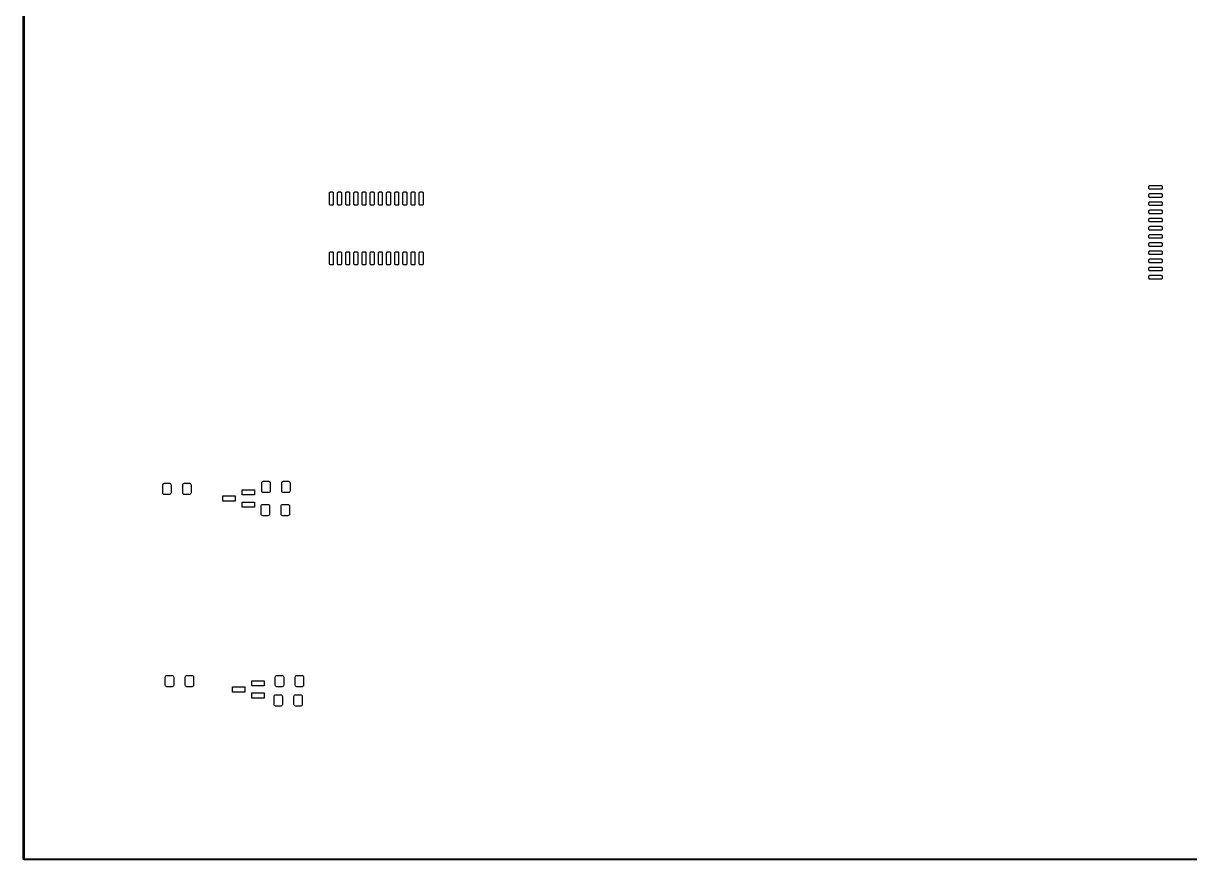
# Model space of a CAD drawing. Extents: x 119 to 479, y -311 to -51.
# Drawn here: x 118.9 to 300.2, y -311.1 to -181 of the extents above; entities that cross this region are included whole.
import ezdxf

# ---------------------------------------------------------------- set-up
doc = ezdxf.new("R2010")
doc.units = 0
doc.layers.add('BLACK', color=7, linetype='CONTINUOUS')

msp = doc.modelspace()

# ---------------------------------------------------------------- linework, layer by layer
at = {"layer": 'BLACK', "linetype": 'CONTINUOUS'}
for p, q in [((118.925, -311), (118.925, -51)), ((119.075, -51.075), (119.075, -310.925)), ((293.925, -206.365), (293.936, -206.308)), ((293.925, -206.665), (293.925, -206.365)), ((293.936, -206.722), (293.925, -206.665)), ((293.936, -206.308), (293.969, -206.259)), ((293.969, -206.259), (294.018, -206.226)), ((294.018, -206.226), (294.075, -206.215)), ((294.075, -206.215), (295.825, -206.215)), ((295.825, -206.215), (295.882, -206.226)), ((295.882, -206.226), (295.931, -206.259)), ((295.931, -206.259), (295.964, -206.308)), ((295.964, -206.308), (295.975, -206.365)), ((295.975, -206.665), (295.964, -206.722)), ((295.975, -206.365), (295.975, -206.665)), ((166.515, -207.375), (166.526, -207.318)), ((166.515, -209.125), (166.515, -207.375)), ((166.526, -207.318), (166.559, -207.269)), ((166.559, -207.269), (166.608, -207.236)), ((166.608, -207.236), (166.665, -207.225)), ((166.665, -207.225), (166.965, -207.225)), ((166.965, -207.225), (167.022, -207.236)), ((167.022, -207.236), (167.071, -207.269)), ((167.071, -207.269), (167.104, -207.318)), ((167.104, -207.318), (167.115, -207.375)), ((167.115, -207.375), (167.115, -209.125)), ((167.785, -207.375), (167.796, -207.318)), ((167.785, -209.125), (167.785, -207.375)), ((167.796, -207.318), (167.829, -207.269)), ((167.829, -207.269), (167.878, -207.236)), ((167.878, -207.236), (167.935, -207.225)), ((167.935, -207.225), (168.235, -207.225)), ((168.235, -207.225), (168.292, -207.236)), ((168.292, -207.236), (168.341, -207.269)), ((168.341, -207.269), (168.374, -207.318)), ((168.374, -207.318), (168.385, -207.375)), ((168.385, -207.375), (168.385, -209.125)), ((169.055, -207.375), (169.066, -207.318)), ((169.055, -209.125), (169.055, -207.375)), ((169.066, -207.318), (169.099, -207.269)), ((169.099, -207.269), (169.148, -207.236)), ((169.148, -207.236), (169.205, -207.225)), ((169.205, -207.225), (169.505, -207.225)), ((169.505, -207.225), (169.562, -207.236)), ((169.562, -207.236), (169.611, -207.269)), ((169.611, -207.269), (169.644, -207.318)), ((169.644, -207.318), (169.655, -207.375)), ((169.655, -207.375), (169.655, -209.125)), ((170.325, -207.375), (170.336, -207.318)), ((170.325, -209.125), (170.325, -207.375)), ((170.336, -207.318), (170.369, -207.269)), ((170.369, -207.269), (170.418, -207.236)), ((170.418, -207.236), (170.475, -207.225)), ((170.475, -207.225), (170.775, -207.225)), ((170.775, -207.225), (170.832, -207.236)), ((170.832, -207.236), (170.881, -207.269)), ((170.881, -207.269), (170.914, -207.318)), ((170.914, -207.318), (170.925, -207.375)), ((170.925, -207.375), (170.925, -209.125)), ((171.595, -207.375), (171.606, -207.318)), ((171.595, -209.125), (171.595, -207.375)), ((171.606, -207.318), (171.639, -207.269)), ((171.639, -207.269), (171.688, -207.236)), ((171.688, -207.236), (171.745, -207.225)), ((171.745, -207.225), (172.045, -207.225)), ((172.045, -207.225), (172.102, -207.236)), ((172.102, -207.236), (172.151, -207.269)), ((172.151, -207.269), (172.184, -207.318)), ((172.184, -207.318), (172.195, -207.375)), ((172.195, -207.375), (172.195, -209.125)), ((172.865, -207.375), (172.876, -207.318)), ((172.865, -209.125), (172.865, -207.375)), ((172.876, -207.318), (172.909, -207.269)), ((172.909, -207.269), (172.958, -207.236)), ((172.958, -207.236), (173.015, -207.225)), ((173.015, -207.225), (173.315, -207.225)), ((173.315, -207.225), (173.372, -207.236)), ((173.372, -207.236), (173.421, -207.269)), ((173.421, -207.269), (173.454, -207.318)), ((173.454, -207.318), (173.465, -207.375)), ((173.465, -207.375), (173.465, -209.125)), ((174.135, -207.375), (174.146, -207.318)), ((174.135, -209.125), (174.135, -207.375)), ((174.146, -207.318), (174.179, -207.269)), ((174.179, -207.269), (174.228, -207.236)), ((174.228, -207.236), (174.285, -207.225)), ((174.285, -207.225), (174.585, -207.225)), ((174.585, -207.225), (174.642, -207.236)), ((174.642, -207.236), (174.691, -207.269)), ((174.691, -207.269), (174.724, -207.318)), ((174.724, -207.318), (174.735, -207.375)), ((174.735, -207.375), (174.735, -209.125)), ((175.405, -207.375), (175.416, -207.318)), ((175.405, -209.125), (175.405, -207.375)), ((175.416, -207.318), (175.449, -207.269)), ((175.449, -207.269), (175.498, -207.236)), ((175.498, -207.236), (175.555, -207.225)), ((175.555, -207.225), (175.855, -207.225)), ((175.855, -207.225), (175.912, -207.236)), ((175.912, -207.236), (175.961, -207.269)), ((175.961, -207.269), (175.994, -207.318)), ((175.994, -207.318), (176.005, -207.375)), ((176.005, -207.375), (176.005, -209.125)), ((176.675, -207.375), (176.686, -207.318)), ((176.675, -209.125), (176.675, -207.375)), ((176.686, -207.318), (176.719, -207.269)), ((176.719, -207.269), (176.768, -207.236)), ((176.768, -207.236), (176.825, -207.225)), ((176.825, -207.225), (177.125, -207.225)), ((177.125, -207.225), (177.182, -207.236)), ((177.182, -207.236), (177.231, -207.269)), ((177.231, -207.269), (177.264, -207.318)), ((177.264, -207.318), (177.275, -207.375)), ((177.275, -207.375), (177.275, -209.125)), ((177.945, -207.375), (177.956, -207.318)), ((177.945, -209.125), (177.945, -207.375)), ((177.956, -207.318), (177.989, -207.269)), ((177.989, -207.269), (178.038, -207.236)), ((178.038, -207.236), (178.095, -207.225)), ((178.095, -207.225), (178.395, -207.225)), ((178.395, -207.225), (178.452, -207.236)), ((178.452, -207.236), (178.501, -207.269)), ((178.501, -207.269), (178.534, -207.318)), ((178.534, -207.318), (178.545, -207.375)), ((178.545, -207.375), (178.545, -209.125)), ((179.215, -207.375), (179.226, -207.318)), ((179.215, -209.125), (179.215, -207.375)), ((179.226, -207.318), (179.259, -207.269)), ((179.259, -207.269), (179.308, -207.236)), ((179.308, -207.236), (179.365, -207.225)), ((179.365, -207.225), (179.665, -207.225)), ((179.665, -207.225), (179.722, -207.236)), ((179.722, -207.236), (179.771, -207.269)), ((179.771, -207.269), (179.804, -207.318)), ((179.804, -207.318), (179.815, -207.375)), ((179.815, -207.375), (179.815, -209.125)), ((180.485, -207.375), (180.496, -207.318)), ((180.485, -209.125), (180.485, -207.375)), ((180.496, -207.318), (180.529, -207.269)), ((180.529, -207.269), (180.578, -207.236)), ((180.578, -207.236), (180.635, -207.225)), ((180.635, -207.225), (180.935, -207.225)), ((180.935, -207.225), (180.992, -207.236)), ((180.992, -207.236), (181.041, -207.269)), ((181.041, -207.269), (181.074, -207.318)), ((181.074, -207.318), (181.085, -207.375)), ((181.085, -207.375), (181.085, -209.125)), ((293.925, -207.635), (293.936, -207.578)), ((293.925, -207.935), (293.925, -207.635)), ((293.936, -207.992), (293.925, -207.935)), ((293.969, -206.771), (293.936, -206.722)), ((293.936, -207.578), (293.969, -207.529)), ((293.969, -208.041), (293.936, -207.992)), ((294.018, -206.804), (293.969, -206.771)), ((293.969, -207.529), (294.018, -207.496)), ((294.018, -208.074), (293.969, -208.041)), ((294.075, -206.815), (294.018, -206.804)), ((294.018, -207.496), (294.075, -207.485)), ((294.075, -208.085), (294.018, -208.074)), ((295.825, -206.815), (294.075, -206.815)), ((294.075, -207.485), (295.825, -207.485)), ((295.825, -208.085), (294.075, -208.085)), ((295.882, -206.804), (295.825, -206.815)), ((295.825, -207.485), (295.882, -207.496)), ((295.882, -208.074), (295.825, -208.085)), ((295.931, -206.771), (295.882, -206.804)), ((295.882, -207.496), (295.931, -207.529)), ((295.931, -208.041), (295.882, -208.074)), ((295.964, -206.722), (295.931, -206.771)), ((295.931, -207.529), (295.964, -207.578)), ((295.964, -207.992), (295.931, -208.041)), ((295.964, -207.578), (295.975, -207.635)), ((295.975, -207.935), (295.964, -207.992)), ((295.975, -207.635), (295.975, -207.935)), ((166.526, -209.182), (166.515, -209.125)), ((166.559, -209.231), (166.526, -209.182)), ((166.608, -209.264), (166.559, -209.231)), ((166.665, -209.275), (166.608, -209.264)), ((166.965, -209.275), (166.665, -209.275)), ((167.022, -209.264), (166.965, -209.275)), ((167.071, -209.231), (167.022, -209.264)), ((167.104, -209.182), (167.071, -209.231)), ((167.115, -209.125), (167.104, -209.182)), ((167.796, -209.182), (167.785, -209.125)), ((167.829, -209.231), (167.796, -209.182)), ((167.878, -209.264), (167.829, -209.231)), ((167.935, -209.275), (167.878, -209.264)), ((168.235, -209.275), (167.935, -209.275)), ((168.292, -209.264), (168.235, -209.275)), ((168.341, -209.231), (168.292, -209.264)), ((168.374, -209.182), (168.341, -209.231)), ((168.385, -209.125), (168.374, -209.182)), ((169.066, -209.182), (169.055, -209.125)), ((169.099, -209.231), (169.066, -209.182)), ((169.148, -209.264), (169.099, -209.231)), ((169.205, -209.275), (169.148, -209.264)), ((169.505, -209.275), (169.205, -209.275)), ((169.562, -209.264), (169.505, -209.275)), ((169.611, -209.231), (169.562, -209.264)), ((169.644, -209.182), (169.611, -209.231)), ((169.655, -209.125), (169.644, -209.182)), ((170.336, -209.182), (170.325, -209.125)), ((170.369, -209.231), (170.336, -209.182)), ((170.418, -209.264), (170.369, -209.231)), ((170.475, -209.275), (170.418, -209.264)), ((170.775, -209.275), (170.475, -209.275)), ((170.832, -209.264), (170.775, -209.275)), ((170.881, -209.231), (170.832, -209.264)), ((170.914, -209.182), (170.881, -209.231)), ((170.925, -209.125), (170.914, -209.182)), ((171.606, -209.182), (171.595, -209.125)), ((171.639, -209.231), (171.606, -209.182)), ((171.688, -209.264), (171.639, -209.231)), ((171.745, -209.275), (171.688, -209.264)), ((172.045, -209.275), (171.745, -209.275)), ((172.102, -209.264), (172.045, -209.275)), ((172.151, -209.231), (172.102, -209.264)), ((172.184, -209.182), (172.151, -209.231)), ((172.195, -209.125), (172.184, -209.182)), ((172.876, -209.182), (172.865, -209.125)), ((172.909, -209.231), (172.876, -209.182)), ((172.958, -209.264), (172.909, -209.231)), ((173.015, -209.275), (172.958, -209.264)), ((173.315, -209.275), (173.015, -209.275)), ((173.372, -209.264), (173.315, -209.275)), ((173.421, -209.231), (173.372, -209.264)), ((173.454, -209.182), (173.421, -209.231)), ((173.465, -209.125), (173.454, -209.182)), ((174.146, -209.182), (174.135, -209.125)), ((174.179, -209.231), (174.146, -209.182)), ((174.228, -209.264), (174.179, -209.231)), ((174.285, -209.275), (174.228, -209.264)), ((174.585, -209.275), (174.285, -209.275)), ((174.642, -209.264), (174.585, -209.275)), ((174.691, -209.231), (174.642, -209.264)), ((174.724, -209.182), (174.691, -209.231)), ((174.735, -209.125), (174.724, -209.182)), ((175.416, -209.182), (175.405, -209.125)), ((175.449, -209.231), (175.416, -209.182)), ((175.498, -209.264), (175.449, -209.231)), ((175.555, -209.275), (175.498, -209.264)), ((175.855, -209.275), (175.555, -209.275)), ((175.912, -209.264), (175.855, -209.275)), ((175.961, -209.231), (175.912, -209.264)), ((175.994, -209.182), (175.961, -209.231)), ((176.005, -209.125), (175.994, -209.182)), ((176.686, -209.182), (176.675, -209.125)), ((176.719, -209.231), (176.686, -209.182)), ((176.768, -209.264), (176.719, -209.231)), ((176.825, -209.275), (176.768, -209.264)), ((177.125, -209.275), (176.825, -209.275)), ((177.182, -209.264), (177.125, -209.275)), ((177.231, -209.231), (177.182, -209.264)), ((177.264, -209.182), (177.231, -209.231)), ((177.275, -209.125), (177.264, -209.182)), ((177.956, -209.182), (177.945, -209.125)), ((177.989, -209.231), (177.956, -209.182)), ((178.038, -209.264), (177.989, -209.231)), ((178.095, -209.275), (178.038, -209.264)), ((178.395, -209.275), (178.095, -209.275)), ((178.452, -209.264), (178.395, -209.275)), ((178.501, -209.231), (178.452, -209.264)), ((178.534, -209.182), (178.501, -209.231)), ((178.545, -209.125), (178.534, -209.182)), ((179.226, -209.182), (179.215, -209.125)), ((179.259, -209.231), (179.226, -209.182)), ((179.308, -209.264), (179.259, -209.231)), ((179.365, -209.275), (179.308, -209.264)), ((179.665, -209.275), (179.365, -209.275)), ((179.722, -209.264), (179.665, -209.275)), ((179.771, -209.231), (179.722, -209.264)), ((179.804, -209.182), (179.771, -209.231)), ((179.815, -209.125), (179.804, -209.182)), ((180.496, -209.182), (180.485, -209.125)), ((180.529, -209.231), (180.496, -209.182)), ((180.578, -209.264), (180.529, -209.231)), ((180.635, -209.275), (180.578, -209.264)), ((180.935, -209.275), (180.635, -209.275)), ((180.992, -209.264), (180.935, -209.275)), ((181.041, -209.231), (180.992, -209.264)), ((181.074, -209.182), (181.041, -209.231)), ((181.085, -209.125), (181.074, -209.182)), ((293.925, -208.905), (293.936, -208.848)), ((293.925, -209.205), (293.925, -208.905)), ((293.936, -209.262), (293.925, -209.205)), ((293.925, -210.175), (293.936, -210.118)), ((293.925, -210.475), (293.925, -210.175)), ((293.936, -208.848), (293.969, -208.799)), ((293.969, -209.311), (293.936, -209.262)), ((293.936, -210.118), (293.969, -210.069)), ((293.969, -208.799), (294.018, -208.766)), ((294.018, -209.344), (293.969, -209.311)), ((293.969, -210.069), (294.018, -210.036)), ((294.018, -208.766), (294.075, -208.755)), ((294.075, -209.355), (294.018, -209.344)), ((294.018, -210.036), (294.075, -210.025)), ((294.075, -208.755), (295.825, -208.755)), ((295.825, -209.355), (294.075, -209.355)), ((294.075, -210.025), (295.825, -210.025)), ((295.825, -208.755), (295.882, -208.766)), ((295.882, -209.344), (295.825, -209.355)), ((295.825, -210.025), (295.882, -210.036)), ((295.882, -208.766), (295.931, -208.799)), ((295.931, -209.311), (295.882, -209.344)), ((295.882, -210.036), (295.931, -210.069)), ((295.931, -208.799), (295.964, -208.848)), ((295.964, -209.262), (295.931, -209.311)), ((295.931, -210.069), (295.964, -210.118)), ((295.964, -208.848), (295.975, -208.905)), ((295.975, -209.205), (295.964, -209.262)), ((295.964, -210.118), (295.975, -210.175)), ((295.975, -208.905), (295.975, -209.205)), ((295.975, -210.175), (295.975, -210.475)), ((293.936, -210.532), (293.925, -210.475)), ((293.925, -211.445), (293.936, -211.388)), ((293.925, -211.745), (293.925, -211.445)), ((293.936, -211.802), (293.925, -211.745)), ((293.969, -210.581), (293.936, -210.532)), ((293.936, -211.388), (293.969, -211.339)), ((293.969, -211.851), (293.936, -211.802)), ((294.018, -210.614), (293.969, -210.581)), ((293.969, -211.339), (294.018, -211.306)), ((294.018, -211.884), (293.969, -211.851)), ((294.075, -210.625), (294.018, -210.614)), ((294.018, -211.306), (294.075, -211.295)), ((294.075, -211.895), (294.018, -211.884)), ((295.825, -210.625), (294.075, -210.625)), ((294.075, -211.295), (295.825, -211.295)), ((295.825, -211.895), (294.075, -211.895)), ((295.882, -210.614), (295.825, -210.625)), ((295.825, -211.295), (295.882, -211.306)), ((295.882, -211.884), (295.825, -211.895)), ((295.931, -210.581), (295.882, -210.614)), ((295.882, -211.306), (295.931, -211.339)), ((295.931, -211.851), (295.882, -211.884)), ((295.964, -210.532), (295.931, -210.581)), ((295.931, -211.339), (295.964, -211.388)), ((295.964, -211.802), (295.931, -211.851)), ((295.975, -210.475), (295.964, -210.532)), ((295.964, -211.388), (295.975, -211.445)), ((295.975, -211.745), (295.964, -211.802)), ((295.975, -211.445), (295.975, -211.745)), ((293.925, -212.715), (293.936, -212.658)), ((293.925, -213.015), (293.925, -212.715)), ((293.936, -213.072), (293.925, -213.015)), ((293.925, -213.985), (293.936, -213.928)), ((293.936, -212.658), (293.969, -212.609)), ((293.969, -213.121), (293.936, -213.072)), ((293.936, -213.928), (293.969, -213.879)), ((293.969, -212.609), (294.018, -212.576)), ((294.018, -213.154), (293.969, -213.121)), ((293.969, -213.879), (294.018, -213.846)), ((294.018, -212.576), (294.075, -212.565)), ((294.075, -213.165), (294.018, -213.154)), ((294.018, -213.846), (294.075, -213.835)), ((294.075, -212.565), (295.825, -212.565)), ((295.825, -213.165), (294.075, -213.165)), ((294.075, -213.835), (295.825, -213.835)), ((295.825, -212.565), (295.882, -212.576)), ((295.882, -213.154), (295.825, -213.165)), ((295.825, -213.835), (295.882, -213.846)), ((295.882, -212.576), (295.931, -212.609)), ((295.931, -213.121), (295.882, -213.154)), ((295.882, -213.846), (295.931, -213.879)), ((295.931, -212.609), (295.964, -212.658)), ((295.964, -213.072), (295.931, -213.121)), ((295.931, -213.879), (295.964, -213.928)), ((295.964, -212.658), (295.975, -212.715)), ((295.975, -213.015), (295.964, -213.072)), ((295.964, -213.928), (295.975, -213.985)), ((295.975, -212.715), (295.975, -213.015)), ((293.925, -214.285), (293.925, -213.985)), ((293.936, -214.342), (293.925, -214.285)), ((293.925, -215.255), (293.936, -215.198)), ((293.925, -215.555), (293.925, -215.255)), ((293.936, -215.612), (293.925, -215.555)), ((293.969, -214.391), (293.936, -214.342)), ((293.936, -215.198), (293.969, -215.149)), ((293.969, -215.661), (293.936, -215.612)), ((294.018, -214.424), (293.969, -214.391)), ((293.969, -215.149), (294.018, -215.116)), ((294.018, -215.694), (293.969, -215.661)), ((294.075, -214.435), (294.018, -214.424)), ((294.018, -215.116), (294.075, -215.105)), ((294.075, -215.705), (294.018, -215.694)), ((295.825, -214.435), (294.075, -214.435)), ((294.075, -215.105), (295.825, -215.105)), ((295.825, -215.705), (294.075, -215.705)), ((295.882, -214.424), (295.825, -214.435)), ((295.825, -215.105), (295.882, -215.116)), ((295.882, -215.694), (295.825, -215.705)), ((295.931, -214.391), (295.882, -214.424)), ((295.882, -215.116), (295.931, -215.149)), ((295.931, -215.661), (295.882, -215.694)), ((295.964, -214.342), (295.931, -214.391)), ((295.931, -215.149), (295.964, -215.198)), ((295.964, -215.612), (295.931, -215.661)), ((295.975, -214.285), (295.964, -214.342)), ((295.964, -215.198), (295.975, -215.255)), ((295.975, -215.555), (295.964, -215.612)), ((295.975, -213.985), (295.975, -214.285)), ((295.975, -215.255), (295.975, -215.555)), ((166.515, -216.675), (166.526, -216.618)), ((166.515, -218.425), (166.515, -216.675)), ((166.526, -216.618), (166.559, -216.569)), ((166.559, -216.569), (166.608, -216.536)), ((166.608, -216.536), (166.665, -216.525)), ((166.665, -216.525), (166.965, -216.525)), ((166.965, -216.525), (167.022, -216.536)), ((167.022, -216.536), (167.071, -216.569)), ((167.071, -216.569), (167.104, -216.618)), ((167.104, -216.618), (167.115, -216.675)), ((167.115, -216.675), (167.115, -218.425)), ((167.785, -216.675), (167.796, -216.618)), ((167.785, -218.425), (167.785, -216.675)), ((167.796, -216.618), (167.829, -216.569)), ((167.829, -216.569), (167.878, -216.536)), ((167.878, -216.536), (167.935, -216.525)), ((167.935, -216.525), (168.235, -216.525)), ((168.235, -216.525), (168.292, -216.536)), ((168.292, -216.536), (168.341, -216.569)), ((168.341, -216.569), (168.374, -216.618)), ((168.374, -216.618), (168.385, -216.675)), ((168.385, -216.675), (168.385, -218.425)), ((169.055, -216.675), (169.066, -216.618)), ((169.055, -218.425), (169.055, -216.675)), ((169.066, -216.618), (169.099, -216.569)), ((169.099, -216.569), (169.148, -216.536)), ((169.148, -216.536), (169.205, -216.525)), ((169.205, -216.525), (169.505, -216.525)), ((169.505, -216.525), (169.562, -216.536)), ((169.562, -216.536), (169.611, -216.569)), ((169.611, -216.569), (169.644, -216.618)), ((169.644, -216.618), (169.655, -216.675)), ((169.655, -216.675), (169.655, -218.425)), ((170.325, -216.675), (170.336, -216.618)), ((170.325, -218.425), (170.325, -216.675)), ((170.336, -216.618), (170.369, -216.569)), ((170.369, -216.569), (170.418, -216.536)), ((170.418, -216.536), (170.475, -216.525)), ((170.475, -216.525), (170.775, -216.525)), ((170.775, -216.525), (170.832, -216.536)), ((170.832, -216.536), (170.881, -216.569)), ((170.881, -216.569), (170.914, -216.618)), ((170.914, -216.618), (170.925, -216.675)), ((170.925, -216.675), (170.925, -218.425)), ((171.595, -216.675), (171.606, -216.618)), ((171.595, -218.425), (171.595, -216.675)), ((171.606, -216.618), (171.639, -216.569)), ((171.639, -216.569), (171.688, -216.536)), ((171.688, -216.536), (171.745, -216.525)), ((171.745, -216.525), (172.045, -216.525)), ((172.045, -216.525), (172.102, -216.536)), ((172.102, -216.536), (172.151, -216.569)), ((172.151, -216.569), (172.184, -216.618)), ((172.184, -216.618), (172.195, -216.675)), ((172.195, -216.675), (172.195, -218.425)), ((172.865, -216.675), (172.876, -216.618)), ((172.865, -218.425), (172.865, -216.675)), ((172.876, -216.618), (172.909, -216.569)), ((172.909, -216.569), (172.958, -216.536)), ((172.958, -216.536), (173.015, -216.525)), ((173.015, -216.525), (173.315, -216.525)), ((173.315, -216.525), (173.372, -216.536)), ((173.372, -216.536), (173.421, -216.569)), ((173.421, -216.569), (173.454, -216.618)), ((173.454, -216.618), (173.465, -216.675)), ((173.465, -216.675), (173.465, -218.425)), ((174.135, -216.675), (174.146, -216.618)), ((174.135, -218.425), (174.135, -216.675)), ((174.146, -216.618), (174.179, -216.569)), ((174.179, -216.569), (174.228, -216.536)), ((174.228, -216.536), (174.285, -216.525)), ((174.285, -216.525), (174.585, -216.525)), ((174.585, -216.525), (174.642, -216.536)), ((174.642, -216.536), (174.691, -216.569)), ((174.691, -216.569), (174.724, -216.618)), ((174.724, -216.618), (174.735, -216.675)), ((174.735, -216.675), (174.735, -218.425)), ((175.405, -216.675), (175.416, -216.618)), ((175.405, -218.425), (175.405, -216.675)), ((175.416, -216.618), (175.449, -216.569)), ((175.449, -216.569), (175.498, -216.536)), ((175.498, -216.536), (175.555, -216.525)), ((175.555, -216.525), (175.855, -216.525)), ((175.855, -216.525), (175.912, -216.536)), ((175.912, -216.536), (175.961, -216.569)), ((175.961, -216.569), (175.994, -216.618)), ((175.994, -216.618), (176.005, -216.675)), ((176.005, -216.675), (176.005, -218.425)), ((176.675, -216.675), (176.686, -216.618)), ((176.675, -218.425), (176.675, -216.675)), ((176.686, -216.618), (176.719, -216.569)), ((176.719, -216.569), (176.768, -216.536)), ((176.768, -216.536), (176.825, -216.525)), ((176.825, -216.525), (177.125, -216.525)), ((177.125, -216.525), (177.182, -216.536)), ((177.182, -216.536), (177.231, -216.569)), ((177.231, -216.569), (177.264, -216.618)), ((177.264, -216.618), (177.275, -216.675)), ((177.275, -216.675), (177.275, -218.425)), ((177.945, -216.675), (177.956, -216.618)), ((177.945, -218.425), (177.945, -216.675)), ((177.956, -216.618), (177.989, -216.569)), ((177.989, -216.569), (178.038, -216.536)), ((178.038, -216.536), (178.095, -216.525)), ((178.095, -216.525), (178.395, -216.525)), ((178.395, -216.525), (178.452, -216.536)), ((178.452, -216.536), (178.501, -216.569)), ((178.501, -216.569), (178.534, -216.618)), ((178.534, -216.618), (178.545, -216.675)), ((178.545, -216.675), (178.545, -218.425)), ((179.215, -216.675), (179.226, -216.618)), ((179.215, -218.425), (179.215, -216.675)), ((179.226, -216.618), (179.259, -216.569)), ((179.259, -216.569), (179.308, -216.536)), ((179.308, -216.536), (179.365, -216.525)), ((179.365, -216.525), (179.665, -216.525)), ((179.665, -216.525), (179.722, -216.536)), ((179.722, -216.536), (179.771, -216.569)), ((179.771, -216.569), (179.804, -216.618)), ((179.804, -216.618), (179.815, -216.675)), ((179.815, -216.675), (179.815, -218.425)), ((180.485, -216.675), (180.496, -216.618)), ((180.485, -218.425), (180.485, -216.675)), ((180.496, -216.618), (180.529, -216.569)), ((180.529, -216.569), (180.578, -216.536)), ((180.578, -216.536), (180.635, -216.525)), ((180.635, -216.525), (180.935, -216.525)), ((180.935, -216.525), (180.992, -216.536)), ((180.992, -216.536), (181.041, -216.569)), ((181.041, -216.569), (181.074, -216.618)), ((181.074, -216.618), (181.085, -216.675)), ((181.085, -216.675), (181.085, -218.425)), ((293.925, -216.525), (293.936, -216.468)), ((293.925, -216.825), (293.925, -216.525)), ((293.936, -216.882), (293.925, -216.825)), ((293.936, -216.468), (293.969, -216.419)), ((293.969, -216.931), (293.936, -216.882)), ((293.969, -216.419), (294.018, -216.386)), ((294.018, -216.964), (293.969, -216.931)), ((294.018, -216.386), (294.075, -216.375)), ((294.075, -216.975), (294.018, -216.964)), ((294.075, -216.375), (295.825, -216.375)), ((295.825, -216.975), (294.075, -216.975)), ((295.825, -216.375), (295.882, -216.386)), ((295.882, -216.964), (295.825, -216.975)), ((295.882, -216.386), (295.931, -216.419)), ((295.931, -216.931), (295.882, -216.964)), ((295.931, -216.419), (295.964, -216.468)), ((295.964, -216.882), (295.931, -216.931)), ((295.964, -216.468), (295.975, -216.525)), ((295.975, -216.825), (295.964, -216.882)), ((295.975, -216.525), (295.975, -216.825)), ((166.526, -218.482), (166.515, -218.425)), ((166.559, -218.531), (166.526, -218.482)), ((166.608, -218.564), (166.559, -218.531)), ((166.665, -218.575), (166.608, -218.564)), ((166.965, -218.575), (166.665, -218.575)), ((167.022, -218.564), (166.965, -218.575)), ((167.071, -218.531), (167.022, -218.564)), ((167.104, -218.482), (167.071, -218.531)), ((167.115, -218.425), (167.104, -218.482)), ((167.796, -218.482), (167.785, -218.425)), ((167.829, -218.531), (167.796, -218.482)), ((167.878, -218.564), (167.829, -218.531)), ((167.935, -218.575), (167.878, -218.564)), ((168.235, -218.575), (167.935, -218.575)), ((168.292, -218.564), (168.235, -218.575)), ((168.341, -218.531), (168.292, -218.564)), ((168.374, -218.482), (168.341, -218.531)), ((168.385, -218.425), (168.374, -218.482)), ((169.066, -218.482), (169.055, -218.425)), ((169.099, -218.531), (169.066, -218.482)), ((169.148, -218.564), (169.099, -218.531)), ((169.205, -218.575), (169.148, -218.564)), ((169.505, -218.575), (169.205, -218.575)), ((169.562, -218.564), (169.505, -218.575)), ((169.611, -218.531), (169.562, -218.564)), ((169.644, -218.482), (169.611, -218.531)), ((169.655, -218.425), (169.644, -218.482)), ((170.336, -218.482), (170.325, -218.425)), ((170.369, -218.531), (170.336, -218.482)), ((170.418, -218.564), (170.369, -218.531)), ((170.475, -218.575), (170.418, -218.564)), ((170.775, -218.575), (170.475, -218.575)), ((170.832, -218.564), (170.775, -218.575)), ((170.881, -218.531), (170.832, -218.564)), ((170.914, -218.482), (170.881, -218.531)), ((170.925, -218.425), (170.914, -218.482)), ((171.606, -218.482), (171.595, -218.425)), ((171.639, -218.531), (171.606, -218.482)), ((171.688, -218.564), (171.639, -218.531)), ((171.745, -218.575), (171.688, -218.564)), ((172.045, -218.575), (171.745, -218.575)), ((172.102, -218.564), (172.045, -218.575)), ((172.151, -218.531), (172.102, -218.564)), ((172.184, -218.482), (172.151, -218.531)), ((172.195, -218.425), (172.184, -218.482)), ((172.876, -218.482), (172.865, -218.425)), ((172.909, -218.531), (172.876, -218.482)), ((172.958, -218.564), (172.909, -218.531)), ((173.015, -218.575), (172.958, -218.564)), ((173.315, -218.575), (173.015, -218.575)), ((173.372, -218.564), (173.315, -218.575)), ((173.421, -218.531), (173.372, -218.564)), ((173.454, -218.482), (173.421, -218.531)), ((173.465, -218.425), (173.454, -218.482)), ((174.146, -218.482), (174.135, -218.425)), ((174.179, -218.531), (174.146, -218.482)), ((174.228, -218.564), (174.179, -218.531)), ((174.285, -218.575), (174.228, -218.564)), ((174.585, -218.575), (174.285, -218.575)), ((174.642, -218.564), (174.585, -218.575)), ((174.691, -218.531), (174.642, -218.564)), ((174.724, -218.482), (174.691, -218.531)), ((174.735, -218.425), (174.724, -218.482)), ((175.416, -218.482), (175.405, -218.425)), ((175.449, -218.531), (175.416, -218.482)), ((175.498, -218.564), (175.449, -218.531)), ((175.555, -218.575), (175.498, -218.564)), ((175.855, -218.575), (175.555, -218.575)), ((175.912, -218.564), (175.855, -218.575)), ((175.961, -218.531), (175.912, -218.564)), ((175.994, -218.482), (175.961, -218.531)), ((176.005, -218.425), (175.994, -218.482)), ((176.686, -218.482), (176.675, -218.425)), ((176.719, -218.531), (176.686, -218.482)), ((176.768, -218.564), (176.719, -218.531)), ((176.825, -218.575), (176.768, -218.564)), ((177.125, -218.575), (176.825, -218.575)), ((177.182, -218.564), (177.125, -218.575)), ((177.231, -218.531), (177.182, -218.564)), ((177.264, -218.482), (177.231, -218.531)), ((177.275, -218.425), (177.264, -218.482)), ((177.956, -218.482), (177.945, -218.425)), ((177.989, -218.531), (177.956, -218.482)), ((178.038, -218.564), (177.989, -218.531)), ((178.095, -218.575), (178.038, -218.564)), ((178.395, -218.575), (178.095, -218.575)), ((178.452, -218.564), (178.395, -218.575)), ((178.501, -218.531), (178.452, -218.564)), ((178.534, -218.482), (178.501, -218.531)), ((178.545, -218.425), (178.534, -218.482)), ((179.226, -218.482), (179.215, -218.425)), ((179.259, -218.531), (179.226, -218.482)), ((179.308, -218.564), (179.259, -218.531)), ((179.365, -218.575), (179.308, -218.564)), ((179.665, -218.575), (179.365, -218.575)), ((179.722, -218.564), (179.665, -218.575)), ((179.771, -218.531), (179.722, -218.564)), ((179.804, -218.482), (179.771, -218.531)), ((179.815, -218.425), (179.804, -218.482)), ((180.496, -218.482), (180.485, -218.425)), ((180.529, -218.531), (180.496, -218.482)), ((180.578, -218.564), (180.529, -218.531)), ((180.635, -218.575), (180.578, -218.564)), ((180.935, -218.575), (180.635, -218.575)), ((180.992, -218.564), (180.935, -218.575)), ((181.041, -218.531), (180.992, -218.564)), ((181.074, -218.482), (181.041, -218.531)), ((181.085, -218.425), (181.074, -218.482)), ((293.925, -217.795), (293.936, -217.738)), ((293.925, -218.095), (293.925, -217.795)), ((293.936, -218.152), (293.925, -218.095)), ((293.925, -219.065), (293.936, -219.008)), ((293.925, -219.365), (293.925, -219.065)), ((293.936, -219.422), (293.925, -219.365)), ((293.936, -217.738), (293.969, -217.689)), ((293.969, -218.201), (293.936, -218.152)), ((293.936, -219.008), (293.969, -218.959)), ((293.969, -217.689), (294.018, -217.656)), ((294.018, -218.234), (293.969, -218.201)), ((293.969, -218.959), (294.018, -218.926)), ((294.018, -217.656), (294.075, -217.645)), ((294.075, -218.245), (294.018, -218.234)), ((294.018, -218.926), (294.075, -218.915)), ((294.075, -217.645), (295.825, -217.645)), ((295.825, -218.245), (294.075, -218.245)), ((294.075, -218.915), (295.825, -218.915)), ((295.825, -217.645), (295.882, -217.656)), ((295.882, -218.234), (295.825, -218.245)), ((295.825, -218.915), (295.882, -218.926)), ((295.882, -217.656), (295.931, -217.689)), ((295.931, -218.201), (295.882, -218.234)), ((295.882, -218.926), (295.931, -218.959)), ((295.931, -217.689), (295.964, -217.738)), ((295.964, -218.152), (295.931, -218.201)), ((295.931, -218.959), (295.964, -219.008)), ((295.964, -217.738), (295.975, -217.795)), ((295.975, -218.095), (295.964, -218.152)), ((295.964, -219.008), (295.975, -219.065)), ((295.975, -219.365), (295.964, -219.422)), ((295.975, -217.795), (295.975, -218.095)), ((295.975, -219.065), (295.975, -219.365)), ((293.925, -220.335), (293.936, -220.278)), ((293.925, -220.635), (293.925, -220.335)), ((293.936, -220.692), (293.925, -220.635)), ((293.969, -219.471), (293.936, -219.422)), ((293.936, -220.278), (293.969, -220.229)), ((293.969, -220.741), (293.936, -220.692)), ((294.018, -219.504), (293.969, -219.471)), ((293.969, -220.229), (294.018, -220.196)), ((294.018, -220.774), (293.969, -220.741)), ((294.075, -219.515), (294.018, -219.504)), ((294.018, -220.196), (294.075, -220.185)), ((294.075, -220.785), (294.018, -220.774)), ((295.825, -219.515), (294.075, -219.515)), ((294.075, -220.185), (295.825, -220.185)), ((295.825, -220.785), (294.075, -220.785)), ((295.882, -219.504), (295.825, -219.515)), ((295.825, -220.185), (295.882, -220.196)), ((295.882, -220.774), (295.825, -220.785)), ((295.931, -219.471), (295.882, -219.504)), ((295.882, -220.196), (295.931, -220.229)), ((295.931, -220.741), (295.882, -220.774)), ((295.964, -219.422), (295.931, -219.471)), ((295.931, -220.229), (295.964, -220.278)), ((295.964, -220.692), (295.931, -220.741)), ((295.964, -220.278), (295.975, -220.335)), ((295.975, -220.635), (295.964, -220.692)), ((295.975, -220.335), (295.975, -220.635)), ((140.6, -252.775), (140.619, -252.679)), ((140.6, -254.025), (140.6, -252.775)), ((140.619, -252.679), (140.673, -252.598)), ((140.673, -252.598), (140.754, -252.544)), ((140.754, -252.544), (140.85, -252.525)), ((140.85, -252.525), (141.65, -252.525)), ((141.65, -252.525), (141.746, -252.544)), ((141.746, -252.544), (141.827, -252.598)), ((141.827, -252.598), (141.881, -252.679)), ((141.881, -252.679), (141.9, -252.775)), ((141.9, -252.775), (141.9, -254.025)), ((143.7, -252.775), (143.719, -252.679)), ((143.7, -254.025), (143.7, -252.775)), ((143.719, -252.679), (143.773, -252.598)), ((143.773, -252.598), (143.854, -252.544)), ((143.854, -252.544), (143.95, -252.525)), ((143.95, -252.525), (144.75, -252.525)), ((144.75, -252.525), (144.846, -252.544)), ((144.846, -252.544), (144.927, -252.598)), ((144.927, -252.598), (144.981, -252.679)), ((144.981, -252.679), (145, -252.775)), ((145, -252.775), (145, -254.025)), ((152.95, -254.35), (152.95, -253.55)), ((152.95, -253.55), (154.85, -253.55)), ((154.85, -253.55), (154.85, -254.35)), ((156, -252.475), (156.019, -252.379)), ((156, -253.725), (156, -252.475)), ((156.019, -253.821), (156, -253.725)), ((156.019, -252.379), (156.073, -252.298)), ((156.073, -253.902), (156.019, -253.821)), ((156.073, -252.298), (156.154, -252.244)), ((156.154, -252.244), (156.25, -252.225)), ((156.25, -252.225), (157.05, -252.225)), ((157.05, -252.225), (157.146, -252.244)), ((157.146, -252.244), (157.227, -252.298)), ((157.227, -252.298), (157.281, -252.379)), ((157.281, -253.821), (157.227, -253.902)), ((157.281, -252.379), (157.3, -252.475)), ((157.3, -253.725), (157.281, -253.821)), ((157.3, -252.475), (157.3, -253.725)), ((159.1, -252.475), (159.119, -252.379)), ((159.1, -253.725), (159.1, -252.475)), ((159.119, -253.821), (159.1, -253.725)), ((159.119, -252.379), (159.173, -252.298)), ((159.173, -253.902), (159.119, -253.821)), ((159.173, -252.298), (159.254, -252.244)), ((159.254, -252.244), (159.35, -252.225)), ((159.35, -252.225), (160.15, -252.225)), ((160.15, -252.225), (160.246, -252.244)), ((160.246, -252.244), (160.327, -252.298)), ((160.327, -252.298), (160.381, -252.379)), ((160.381, -253.821), (160.327, -253.902)), ((160.381, -252.379), (160.4, -252.475)), ((160.4, -253.725), (160.381, -253.821)), ((160.4, -252.475), (160.4, -253.725)), ((140.619, -254.121), (140.6, -254.025)), ((140.673, -254.202), (140.619, -254.121)), ((140.754, -254.256), (140.673, -254.202)), ((140.85, -254.275), (140.754, -254.256)), ((141.65, -254.275), (140.85, -254.275)), ((141.746, -254.256), (141.65, -254.275)), ((141.827, -254.202), (141.746, -254.256)), ((141.881, -254.121), (141.827, -254.202)), ((141.9, -254.025), (141.881, -254.121)), ((143.719, -254.121), (143.7, -254.025)), ((143.773, -254.202), (143.719, -254.121)), ((143.854, -254.256), (143.773, -254.202)), ((143.95, -254.275), (143.854, -254.256)), ((144.75, -254.275), (143.95, -254.275)), ((144.846, -254.256), (144.75, -254.275)), ((144.927, -254.202), (144.846, -254.256)), ((144.981, -254.121), (144.927, -254.202)), ((145, -254.025), (144.981, -254.121)), ((149.95, -255.3), (149.95, -254.5)), ((149.95, -254.5), (151.85, -254.5)), ((151.85, -255.3), (149.95, -255.3)), ((151.85, -254.5), (151.85, -255.3)), ((154.85, -254.35), (152.95, -254.35)), ((152.95, -256.25), (152.95, -255.45)), ((152.95, -255.45), (154.85, -255.45)), ((154.85, -255.45), (154.85, -256.25)), ((156.154, -253.956), (156.073, -253.902)), ((156.25, -253.975), (156.154, -253.956)), ((157.05, -253.975), (156.25, -253.975)), ((157.146, -253.956), (157.05, -253.975)), ((157.227, -253.902), (157.146, -253.956)), ((159.254, -253.956), (159.173, -253.902)), ((159.35, -253.975), (159.254, -253.956)), ((160.15, -253.975), (159.35, -253.975)), ((160.246, -253.956), (160.15, -253.975)), ((160.327, -253.902), (160.246, -253.956)), ((154.85, -256.25), (152.95, -256.25)), ((155.9, -256.075), (155.919, -255.979)), ((155.9, -257.325), (155.9, -256.075)), ((155.919, -257.421), (155.9, -257.325)), ((155.919, -255.979), (155.973, -255.898)), ((155.973, -257.502), (155.919, -257.421)), ((155.973, -255.898), (156.054, -255.844)), ((156.054, -255.844), (156.15, -255.825)), ((156.15, -255.825), (156.95, -255.825)), ((156.95, -255.825), (157.046, -255.844)), ((157.046, -255.844), (157.127, -255.898)), ((157.127, -255.898), (157.181, -255.979)), ((157.181, -257.421), (157.127, -257.502)), ((157.181, -255.979), (157.2, -256.075)), ((157.2, -257.325), (157.181, -257.421)), ((157.2, -256.075), (157.2, -257.325)), ((159, -256.075), (159.019, -255.979)), ((159, -257.325), (159, -256.075)), ((159.019, -257.421), (159, -257.325)), ((159.019, -255.979), (159.073, -255.898)), ((159.073, -257.502), (159.019, -257.421)), ((159.073, -255.898), (159.154, -255.844)), ((159.154, -255.844), (159.25, -255.825)), ((159.25, -255.825), (160.05, -255.825)), ((160.05, -255.825), (160.146, -255.844)), ((160.146, -255.844), (160.227, -255.898)), ((160.227, -255.898), (160.281, -255.979)), ((160.281, -257.421), (160.227, -257.502)), ((160.281, -255.979), (160.3, -256.075)), ((160.3, -257.325), (160.281, -257.421)), ((160.3, -256.075), (160.3, -257.325)), ((156.054, -257.556), (155.973, -257.502)), ((156.15, -257.575), (156.054, -257.556)), ((156.95, -257.575), (156.15, -257.575)), ((157.046, -257.556), (156.95, -257.575)), ((157.127, -257.502), (157.046, -257.556)), ((159.154, -257.556), (159.073, -257.502)), ((159.25, -257.575), (159.154, -257.556)), ((160.05, -257.575), (159.25, -257.575)), ((160.146, -257.556), (160.05, -257.575)), ((160.227, -257.502), (160.146, -257.556)), ((141, -282.675), (141.019, -282.579)), ((141, -283.925), (141, -282.675)), ((141.019, -282.579), (141.073, -282.498)), ((141.073, -282.498), (141.154, -282.444)), ((141.154, -282.444), (141.25, -282.425)), ((141.25, -282.425), (142.05, -282.425)), ((142.05, -282.425), (142.146, -282.444)), ((142.146, -282.444), (142.227, -282.498)), ((142.227, -282.498), (142.281, -282.579)), ((142.281, -282.579), (142.3, -282.675)), ((142.3, -282.675), (142.3, -283.925)), ((144.1, -282.675), (144.119, -282.579)), ((144.1, -283.925), (144.1, -282.675)), ((144.119, -282.579), (144.173, -282.498)), ((144.173, -282.498), (144.254, -282.444)), ((144.254, -282.444), (144.35, -282.425)), ((144.35, -282.425), (145.15, -282.425)), ((145.15, -282.425), (145.246, -282.444)), ((145.246, -282.444), (145.327, -282.498)), ((145.327, -282.498), (145.381, -282.579)), ((145.381, -282.579), (145.4, -282.675)), ((145.4, -282.675), (145.4, -283.925)), ((158.1, -282.675), (158.119, -282.579)), ((158.1, -283.925), (158.1, -282.675)), ((158.119, -282.579), (158.173, -282.498)), ((158.173, -282.498), (158.254, -282.444)), ((158.254, -282.444), (158.35, -282.425)), ((158.35, -282.425), (159.15, -282.425)), ((159.15, -282.425), (159.246, -282.444)), ((159.246, -282.444), (159.327, -282.498)), ((159.327, -282.498), (159.381, -282.579)), ((159.381, -282.579), (159.4, -282.675)), ((159.4, -282.675), (159.4, -283.925)), ((161.2, -282.675), (161.219, -282.579)), ((161.2, -283.925), (161.2, -282.675)), ((161.219, -282.579), (161.273, -282.498)), ((161.273, -282.498), (161.354, -282.444)), ((161.354, -282.444), (161.45, -282.425)), ((161.45, -282.425), (162.25, -282.425)), ((162.25, -282.425), (162.346, -282.444)), ((162.346, -282.444), (162.427, -282.498)), ((162.427, -282.498), (162.481, -282.579)), ((162.481, -282.579), (162.5, -282.675)), ((162.5, -282.675), (162.5, -283.925)), ((141.019, -284.021), (141, -283.925)), ((141.073, -284.102), (141.019, -284.021)), ((141.154, -284.156), (141.073, -284.102)), ((141.25, -284.175), (141.154, -284.156)), ((142.05, -284.175), (141.25, -284.175)), ((142.146, -284.156), (142.05, -284.175)), ((142.227, -284.102), (142.146, -284.156)), ((142.281, -284.021), (142.227, -284.102)), ((142.3, -283.925), (142.281, -284.021)), ((144.119, -284.021), (144.1, -283.925)), ((144.173, -284.102), (144.119, -284.021)), ((144.254, -284.156), (144.173, -284.102)), ((144.35, -284.175), (144.254, -284.156)), ((145.15, -284.175), (144.35, -284.175)), ((145.246, -284.156), (145.15, -284.175)), ((145.327, -284.102), (145.246, -284.156)), ((145.381, -284.021), (145.327, -284.102)), ((145.4, -283.925), (145.381, -284.021)), ((151.45, -285), (151.45, -284.2)), ((151.45, -284.2), (153.35, -284.2)), ((153.35, -284.2), (153.35, -285)), ((154.45, -284.05), (154.45, -283.25)), ((154.45, -283.25), (156.35, -283.25)), ((156.35, -284.05), (154.45, -284.05)), ((156.35, -283.25), (156.35, -284.05)), ((158.119, -284.021), (158.1, -283.925)), ((158.173, -284.102), (158.119, -284.021)), ((158.254, -284.156), (158.173, -284.102)), ((158.35, -284.175), (158.254, -284.156)), ((159.15, -284.175), (158.35, -284.175)), ((159.246, -284.156), (159.15, -284.175)), ((159.327, -284.102), (159.246, -284.156)), ((159.381, -284.021), (159.327, -284.102)), ((159.4, -283.925), (159.381, -284.021)), ((161.219, -284.021), (161.2, -283.925)), ((161.273, -284.102), (161.219, -284.021)), ((161.354, -284.156), (161.273, -284.102)), ((161.45, -284.175), (161.354, -284.156)), ((162.25, -284.175), (161.45, -284.175)), ((162.346, -284.156), (162.25, -284.175)), ((162.427, -284.102), (162.346, -284.156)), ((162.481, -284.021), (162.427, -284.102)), ((162.5, -283.925), (162.481, -284.021)), ((153.35, -285), (151.45, -285)), ((154.45, -285.95), (154.45, -285.15)), ((154.45, -285.15), (156.35, -285.15)), ((156.35, -285.95), (154.45, -285.95)), ((156.35, -285.15), (156.35, -285.95)), ((157.9, -285.675), (157.919, -285.579)), ((157.9, -286.925), (157.9, -285.675)), ((157.919, -285.579), (157.973, -285.498)), ((157.973, -285.498), (158.054, -285.444)), ((158.054, -285.444), (158.15, -285.425)), ((158.15, -285.425), (158.95, -285.425)), ((158.95, -285.425), (159.046, -285.444)), ((159.046, -285.444), (159.127, -285.498)), ((159.127, -285.498), (159.181, -285.579)), ((159.181, -285.579), (159.2, -285.675)), ((159.2, -285.675), (159.2, -286.925)), ((161, -285.675), (161.019, -285.579)), ((161, -286.925), (161, -285.675)), ((161.019, -285.579), (161.073, -285.498)), ((161.073, -285.498), (161.154, -285.444)), ((161.154, -285.444), (161.25, -285.425)), ((161.25, -285.425), (162.05, -285.425)), ((162.05, -285.425), (162.146, -285.444)), ((162.146, -285.444), (162.227, -285.498)), ((162.227, -285.498), (162.281, -285.579)), ((162.281, -285.579), (162.3, -285.675)), ((162.3, -285.675), (162.3, -286.925)), ((157.919, -287.021), (157.9, -286.925)), ((157.973, -287.102), (157.919, -287.021)), ((158.054, -287.156), (157.973, -287.102)), ((158.15, -287.175), (158.054, -287.156)), ((158.95, -287.175), (158.15, -287.175)), ((159.046, -287.156), (158.95, -287.175)), ((159.127, -287.102), (159.046, -287.156)), ((159.181, -287.021), (159.127, -287.102)), ((159.2, -286.925), (159.181, -287.021)), ((161.019, -287.021), (161, -286.925)), ((161.073, -287.102), (161.019, -287.021)), ((161.154, -287.156), (161.073, -287.102)), ((161.25, -287.175), (161.154, -287.156)), ((162.05, -287.175), (161.25, -287.175)), ((162.146, -287.156), (162.05, -287.175)), ((162.227, -287.102), (162.146, -287.156)), ((162.281, -287.021), (162.227, -287.102)), ((162.3, -286.925), (162.281, -287.021)), ((118.932, -311.018), (118.925, -311)), ((118.935, -311.037), (118.932, -311.018)), ((118.94, -311.042), (118.935, -311.037)), ((118.943, -311.048), (118.94, -311.042)), ((118.959, -311.058), (118.943, -311.048)), ((118.974, -311.07), (118.959, -311.058)), ((118.984, -311.072), (118.974, -311.07)), ((118.987, -311.074), (118.984, -311.072)), ((118.99, -311.073), (118.987, -311.074)), ((119, -311.075), (118.99, -311.073)), ((479, -311.075), (119, -311.075)), ((119.075, -310.925), (478.925, -310.925))]:
    msp.add_line(p, q, dxfattribs=at)

doc.saveas('drawing.dxf')
